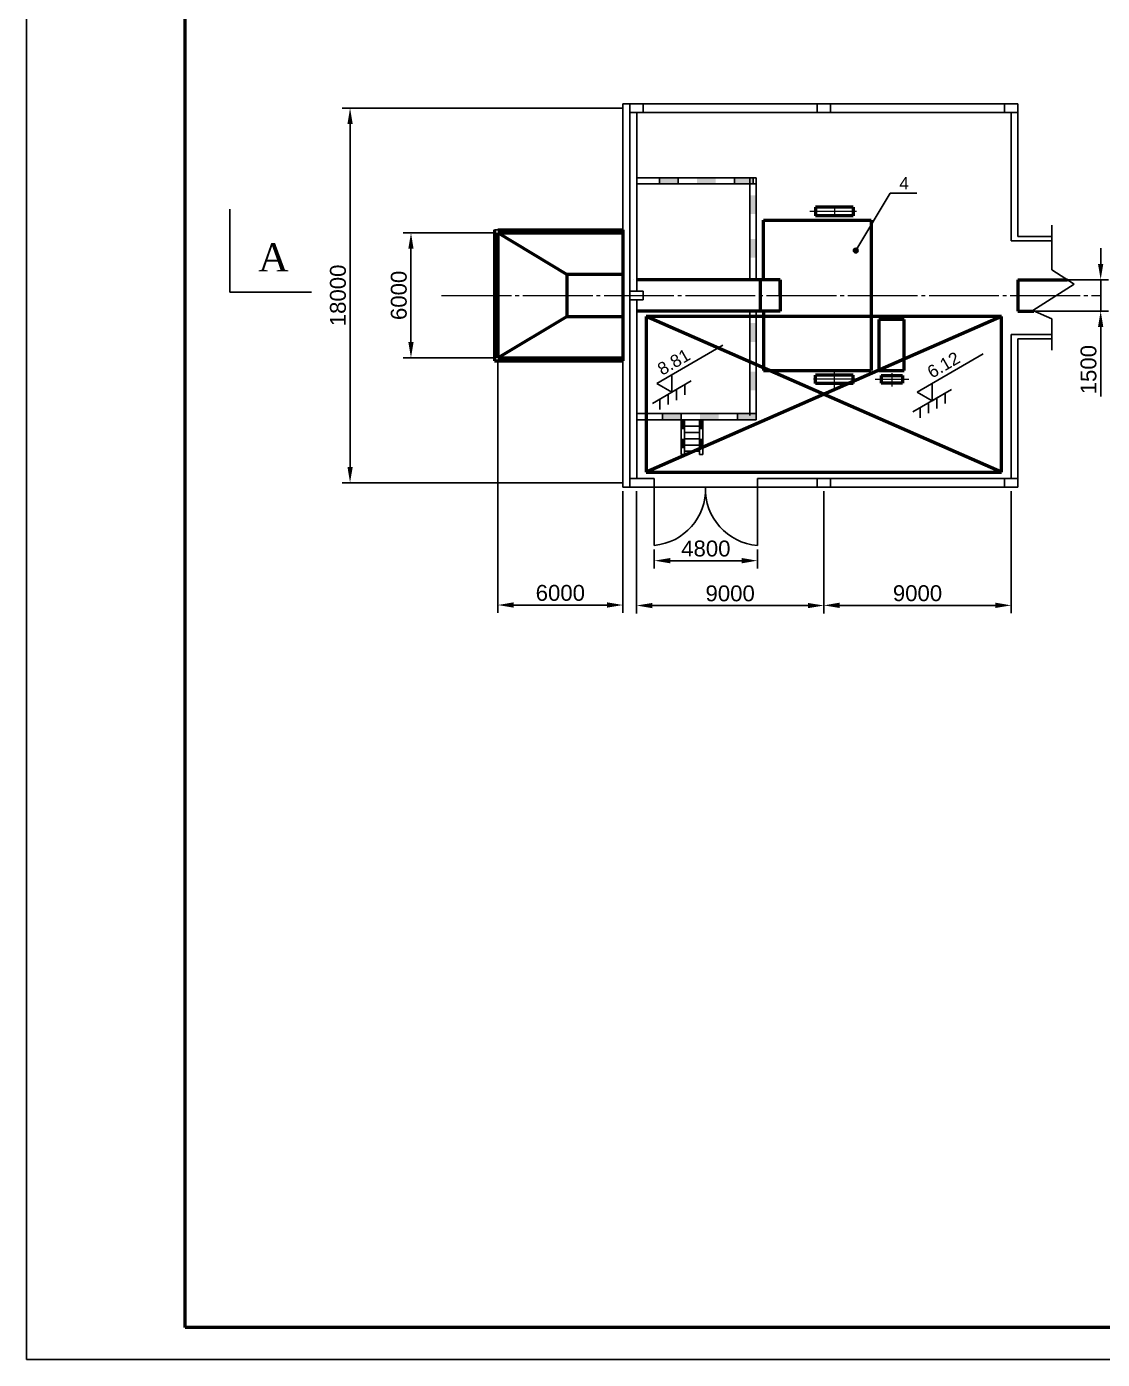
# Model space of a CAD drawing. Header units: millimetres. Extents: x 2523 to 3117, y 1356 to 1776.
# Drawn here: x 2523.3 to 2692.8, y 1355.7 to 1565.7 of the extents above; entities that cross this region are included whole.
import ezdxf

# ---------------------------------------------------------------- set-up
doc = ezdxf.new("R2010")
doc.units = ezdxf.units.MM
doc.linetypes.add('CENTER2', pattern=[28.575, 19.05, -3.175, 3.175, -3.175])
doc.linetypes.add('JIS_08_11', pattern=[12.8, 11, -0.6, 0.6, -0.6])
doc.layers.add('中心线', color=7, linetype='CENTER2', lineweight=9)
doc.layers.add('设备', color=7, linetype='Continuous', lineweight=50)
doc.layers.add('厂房', color=7, linetype='Continuous')
doc.layers.add('标注', color=7, linetype='Continuous')
doc.styles.get("Standard").update_dxf_attribs({"font": 'arial.ttf'})
doc.dimstyles.new('ISO-25', dxfattribs={"dimtxt": 2.5, "dimasz": 2.5, "dimexe": 1.25, "dimexo": 0.625, "dimtad": 1, "dimtxsty": 'Standard', "dimcen": 2.5, "dimadec": 0, "dimazin": 0, "dimtfac": 1, "dimtmove": 0, "dimatfit": 3, "dimfxl": 1, "dimarcsym": 0})

# ---------------------------------------------------------------- blocks, each defined once
blk = doc.blocks.new('*D47')
at = {"layer": 'Defpoints', "color": 0, "transparency": 16777216}
for p in [(2597.51, 1533.23), (2583.84, 1513.55), (2597.51, 1513.55)]:
    blk.add_point(p, dxfattribs=at)
at = {"layer": '标注', "color": 0, "lineweight": -2, "transparency": 16777216}
for p, q in [((2596.89, 1533.23), (2582.59, 1533.23)), ((2583.84, 1530.73), (2583.84, 1516.05)), ((2596.89, 1513.55), (2582.59, 1513.55))]:
    blk.add_line(p, q, dxfattribs=at)
at = {"layer": '标注', "color": 0, "transparency": 16777216}
for points in [[(2583.42, 1530.73), (2584.25, 1530.73), (2583.84, 1533.23)], [(2583.42, 1516.05), (2584.25, 1516.05), (2583.84, 1513.55)]]:
    blk.add_solid(points, dxfattribs=at)
at = {"layer": '标注', "color": 0, "transparency": 16777216, "insert": (2581.93, 1523.39), "char_height": 2.5, "attachment_point": 5, "rotation": 90}
blk.add_mtext('6000', dxfattribs=at)
blk = doc.blocks.new('*U12')
at = {"layer": '中心线', "color": 0, "linetype": 'JIS_08_11', "transparency": 16777216}
blk.add_line((-50.62, 0), (53.08, 0), dxfattribs=at)
blk = doc.blocks.new('*D33')
at = {"layer": 'Defpoints', "color": 0, "transparency": 16777216}
for p in [(2574.24, 1552.91), (2617.84, 1552.91), (2617.85, 1493.87)]:
    blk.add_point(p, dxfattribs=at)
at = {"layer": '标注', "color": 0, "lineweight": -2, "transparency": 16777216}
for p, q in [((2617.21, 1552.91), (2572.99, 1552.91)), ((2574.24, 1496.37), (2574.24, 1550.41)), ((2617.23, 1493.87), (2572.99, 1493.87))]:
    blk.add_line(p, q, dxfattribs=at)
at = {"layer": '标注', "color": 0, "transparency": 16777216}
for points in [[(2573.83, 1550.41), (2574.66, 1550.41), (2574.24, 1552.91)], [(2573.83, 1496.37), (2574.66, 1496.37), (2574.24, 1493.87)]]:
    blk.add_solid(points, dxfattribs=at)
at = {"layer": '标注', "color": 0, "transparency": 16777216, "insert": (2572.34, 1523.39), "char_height": 2.5, "attachment_point": 5, "rotation": 90}
blk.add_mtext('18000', dxfattribs=at)
blk = doc.blocks.new('*D48')
at = {"layer": 'Defpoints', "color": 0, "transparency": 16777216}
for p in [(2597.51, 1513.55), (2617.24, 1493.18), (2617.24, 1474.6)]:
    blk.add_point(p, dxfattribs=at)
at = {"layer": '标注', "color": 0, "lineweight": -2, "transparency": 16777216}
for p, q in [((2597.51, 1512.92), (2597.51, 1473.35)), ((2617.24, 1492.55), (2617.24, 1473.35)), ((2600.01, 1474.6), (2614.74, 1474.6))]:
    blk.add_line(p, q, dxfattribs=at)
at = {"layer": '标注', "color": 0, "transparency": 16777216}
for points in [[(2600.01, 1475.02), (2600.01, 1474.19), (2597.51, 1474.6)], [(2614.74, 1475.02), (2614.74, 1474.19), (2617.24, 1474.6)]]:
    blk.add_solid(points, dxfattribs=at)
at = {"layer": '标注', "color": 0, "transparency": 16777216, "insert": (2607.37, 1476.5), "char_height": 2.5, "attachment_point": 5}
blk.add_mtext('6000', dxfattribs=at)
blk = doc.blocks.new('*D34')
at = {"layer": 'Defpoints', "color": 0, "transparency": 16777216}
for p in [(2619.37, 1493.18), (2648.89, 1493.18), (2648.89, 1474.52)]:
    blk.add_point(p, dxfattribs=at)
at = {"layer": '标注', "color": 0, "lineweight": -2, "transparency": 16777216}
for p, q in [((2619.37, 1492.55), (2619.37, 1473.27)), ((2648.89, 1492.55), (2648.89, 1473.27)), ((2621.87, 1474.52), (2646.39, 1474.52))]:
    blk.add_line(p, q, dxfattribs=at)
at = {"layer": '标注', "color": 0, "transparency": 16777216}
for points in [[(2621.87, 1474.93), (2621.87, 1474.1), (2619.37, 1474.52)], [(2646.39, 1474.93), (2646.39, 1474.1), (2648.89, 1474.52)]]:
    blk.add_solid(points, dxfattribs=at)
at = {"layer": '标注', "color": 0, "transparency": 16777216, "insert": (2634.13, 1476.42), "char_height": 2.5, "attachment_point": 5}
blk.add_mtext('9000', dxfattribs=at)
blk = doc.blocks.new('*D35')
at = {"layer": 'Defpoints', "color": 0, "transparency": 16777216}
for p in [(2648.89, 1493.18), (2678.41, 1493.18), (2678.41, 1474.55)]:
    blk.add_point(p, dxfattribs=at)
at = {"layer": '标注', "color": 0, "lineweight": -2, "transparency": 16777216}
for p, q in [((2648.89, 1492.55), (2648.89, 1473.3)), ((2678.41, 1492.55), (2678.41, 1473.3)), ((2651.39, 1474.55), (2675.91, 1474.55))]:
    blk.add_line(p, q, dxfattribs=at)
at = {"layer": '标注', "color": 0, "transparency": 16777216}
for points in [[(2651.39, 1474.97), (2651.39, 1474.13), (2648.89, 1474.55)], [(2675.91, 1474.97), (2675.91, 1474.13), (2678.41, 1474.55)]]:
    blk.add_solid(points, dxfattribs=at)
at = {"layer": '标注', "color": 0, "transparency": 16777216, "insert": (2663.65, 1476.45), "char_height": 2.5, "attachment_point": 5}
blk.add_mtext('9000', dxfattribs=at)
blk = doc.blocks.new('*D49')
at = {"layer": 'Defpoints', "color": 0, "transparency": 16777216}
for p in [(2683.36, 1525.85), (2680.71, 1520.93), (2692.51, 1520.93)]:
    blk.add_point(p, dxfattribs=at)
at = {"layer": '厂房', "color": 0, "lineweight": -2, "transparency": 16777216}
for p, q in [((2692.51, 1528.35), (2692.51, 1530.85)), ((2683.99, 1525.85), (2693.76, 1525.85)), ((2692.51, 1525.85), (2692.51, 1520.93)), ((2681.33, 1520.93), (2693.76, 1520.93)), ((2692.51, 1518.43), (2692.51, 1507.46))]:
    blk.add_line(p, q, dxfattribs=at)
at = {"layer": '厂房', "color": 0, "transparency": 16777216}
for points in [[(2692.09, 1528.35), (2692.92, 1528.35), (2692.51, 1525.85)], [(2692.09, 1518.43), (2692.92, 1518.43), (2692.51, 1520.93)]]:
    blk.add_solid(points, dxfattribs=at)
at = {"layer": '厂房', "color": 0, "transparency": 16777216, "insert": (2690.6, 1511.69), "char_height": 2.5, "attachment_point": 5, "rotation": 90}
blk.add_mtext('1500', dxfattribs=at)
blk = doc.blocks.new('*U11')
at = {"layer": '中心线', "color": 0, "linetype": 'CENTER2', "transparency": 16777216}
blk.add_line((0, 0.84), (0, -0.89), dxfattribs=at)
blk = doc.blocks.new('*U1')
at = {"layer": '中心线', "color": 0, "linetype": 'CENTER2', "transparency": 16777216}
blk.add_line((3.47, 0), (-3.87, 0), dxfattribs=at)
blk = doc.blocks.new('*U2')
at = {"layer": '中心线', "color": 0, "linetype": 'CENTER2', "transparency": 16777216}
blk.add_line((0, 0.98), (0, -1.14), dxfattribs=at)
blk = doc.blocks.new('*U3')
at = {"layer": '中心线', "color": 0, "linetype": 'CENTER2', "transparency": 16777216}
blk.add_line((-2.6, 0), (2.7, 0), dxfattribs=at)
blk = doc.blocks.new('*U4')
at = {"layer": '中心线', "color": 0, "linetype": 'CENTER2', "transparency": 16777216}
blk.add_line((3.96, 0), (-3.29, 0), dxfattribs=at)
blk = doc.blocks.new('*U5')
at = {"layer": '中心线', "color": 0, "linetype": 'CENTER2', "transparency": 16777216}
blk.add_line((0, -1.48), (0, 1.11), dxfattribs=at)
blk = doc.blocks.new('*D55')
at = {"layer": 'Defpoints', "color": 0, "transparency": 16777216}
for p in [(2622.18, 1484), (2638.43, 1484), (2638.43, 1481.59)]:
    blk.add_point(p, dxfattribs=at)
at = {"layer": '标注', "color": 0, "lineweight": -2, "transparency": 16777216}
for p, q in [((2622.18, 1483.37), (2622.18, 1480.34)), ((2638.43, 1483.37), (2638.43, 1480.34)), ((2624.68, 1481.59), (2635.93, 1481.59))]:
    blk.add_line(p, q, dxfattribs=at)
at = {"layer": '标注', "color": 0, "transparency": 16777216}
for points in [[(2624.68, 1482.01), (2624.68, 1481.17), (2622.18, 1481.59)], [(2635.93, 1482.01), (2635.93, 1481.17), (2638.43, 1481.59)]]:
    blk.add_solid(points, dxfattribs=at)
at = {"layer": '标注', "color": 0, "transparency": 16777216, "insert": (2630.3, 1483.49), "char_height": 2.5, "attachment_point": 5}
blk.add_mtext('4800', dxfattribs=at)

msp = doc.modelspace()

# ---------------------------------------------------------------- hatches: boundary and pattern name
at = {"layer": '厂房', "lineweight": -3, "true_color": 0x000000}
for points in [[(2622.986, 1541.936), (2625.938, 1541.936), (2625.938, 1540.952), (2622.986, 1540.952)], [(2628.89, 1541.936), (2631.842, 1541.936), (2631.842, 1540.952), (2628.89, 1540.952)], [(2634.795, 1541.936), (2637.747, 1541.936), (2637.747, 1540.952), (2634.795, 1540.952)], [(2638.239, 1539.167), (2638.239, 1536.215), (2637.255, 1536.215), (2637.255, 1539.167)], [(2638.239, 1532.279), (2638.239, 1529.326), (2637.255, 1529.326), (2637.255, 1532.279)], [(2638.239, 1519.021), (2638.239, 1516.069), (2637.255, 1516.069), (2637.255, 1519.021)], [(2638.239, 1511.375), (2638.239, 1508.423), (2637.255, 1508.423), (2637.255, 1511.375)], [(2623.478, 1504.767), (2626.43, 1504.767), (2626.43, 1503.783), (2623.478, 1503.783)], [(2626.43, 1502.294), (2626.43, 1503.783), (2626.926, 1503.783), (2626.926, 1502.294)], [(2629.303, 1502.294), (2629.303, 1503.783), (2629.8, 1503.783), (2629.8, 1502.294)], [(2629.382, 1504.767), (2632.334, 1504.767), (2632.334, 1503.783), (2629.382, 1503.783)], [(2635.287, 1504.767), (2638.239, 1504.767), (2638.239, 1503.783), (2635.287, 1503.783)], [(2626.43, 1499.316), (2626.43, 1500.805), (2626.926, 1500.805), (2626.926, 1499.316)], [(2629.303, 1499.316), (2629.303, 1500.805), (2629.8, 1500.805), (2629.8, 1499.316)]]:
    msp.add_hatch(color=18, dxfattribs=at).paths.add_polyline_path(points)
at = {"layer": '标注', "lineweight": -3, "true_color": 0x000000}
msp.add_hatch(color=18, dxfattribs=at).paths.add_polyline_path([(2654.282, 1530.448, 1), (2653.549, 1530.448, 1)])

# ---------------------------------------------------------------- linework, layer by layer
for p, q in [((2523.283, 1355.738), (2523.283, 1775.738)), ((3117.283, 1355.738), (2523.283, 1355.738))]:
    msp.add_line(p, q)
at = {"lineweight": 50}
for p, q in [((2548.283, 1360.738), (2548.283, 1770.738)), ((3112.283, 1360.738), (2548.283, 1360.738))]:
    msp.add_line(p, q, dxfattribs=at)
at = {"layer": '厂房', "color": 18, "lineweight": -3, "true_color": 0x000000}
for p, q in [((2617.235, 1553.599), (2617.235, 1493.177)), ((2617.235, 1553.599), (2679.446, 1553.599)), ((2618.335, 1553.599), (2618.335, 1493.177)), ((2618.335, 1552.221), (2679.446, 1552.221)), ((2621.435, 1553.599), (2619.368, 1553.599)), ((2619.417, 1552.221), (2619.417, 1524.077)), ((2649.924, 1553.599), (2647.857, 1553.599)), ((2678.413, 1553.599), (2676.346, 1553.599)), ((2678.413, 1552.221), (2678.413, 1531.998)), ((2679.446, 1553.599), (2679.446, 1532.687)), ((2619.417, 1541.936), (2631.842, 1541.936)), ((2622.986, 1540.952), (2622.986, 1541.936)), ((2622.986, 1541.936), (2625.938, 1541.936)), ((2622.986, 1541.936), (2622.986, 1540.952)), ((2625.938, 1540.952), (2625.938, 1541.936)), ((2625.938, 1541.936), (2625.938, 1540.952)), ((2628.89, 1541.936), (2631.842, 1541.936)), ((2631.842, 1541.936), (2638.239, 1541.936)), ((2634.795, 1540.952), (2634.795, 1541.936)), ((2634.795, 1541.936), (2637.747, 1541.936)), ((2634.795, 1541.936), (2634.795, 1540.952)), ((2637.255, 1541.936), (2637.255, 1529.292)), ((2637.255, 1541.936), (2637.255, 1539.167)), ((2637.747, 1540.952), (2637.747, 1541.936)), ((2637.747, 1541.936), (2637.747, 1540.952)), ((2638.239, 1541.936), (2638.239, 1540.151)), ((2638.239, 1541.655), (2638.239, 1529.292)), ((2619.417, 1540.952), (2631.842, 1540.952)), ((2625.938, 1540.952), (2622.986, 1540.952)), ((2631.842, 1540.952), (2628.89, 1540.952)), ((2630.858, 1540.952), (2638.239, 1540.952)), ((2637.747, 1540.952), (2634.795, 1540.952)), ((2637.255, 1533.228), (2637.255, 1536.181)), ((2637.255, 1536.181), (2637.255, 1525.848)), ((2638.239, 1536.181), (2638.239, 1533.228)), ((2638.239, 1535.197), (2638.239, 1525.848)), ((2638.239, 1534.213), (2638.239, 1535.197)), ((2638.239, 1535.197), (2638.239, 1534.213)), ((2619.417, 1522.699), (2619.417, 1494.554)), ((2637.255, 1520.928), (2637.255, 1514.362)), ((2638.239, 1520.928), (2638.239, 1515.346)), ((2637.255, 1516.069), (2637.255, 1517.483)), ((2638.239, 1517.483), (2638.239, 1516.069)), ((2678.413, 1517.237), (2678.413, 1494.554)), ((2679.446, 1516.548), (2679.446, 1493.177)), ((2637.255, 1508.423), (2637.255, 1511.375)), ((2637.255, 1511.375), (2637.255, 1504.487)), ((2638.239, 1511.375), (2638.239, 1508.423)), ((2638.239, 1510.391), (2638.239, 1504.487)), ((2638.239, 1509.407), (2638.239, 1510.391)), ((2638.239, 1510.391), (2638.239, 1509.407)), ((2619.417, 1504.767), (2632.334, 1504.767)), ((2619.417, 1503.783), (2632.334, 1503.783)), ((2623.478, 1503.783), (2623.478, 1504.767)), ((2623.478, 1504.767), (2626.43, 1504.767)), ((2623.478, 1504.767), (2623.478, 1503.783)), ((2626.43, 1503.783), (2623.478, 1503.783)), ((2626.43, 1503.783), (2626.43, 1504.767)), ((2626.43, 1504.767), (2626.43, 1503.783)), ((2626.43, 1502.294), (2626.43, 1503.783)), ((2626.43, 1498.344), (2626.43, 1503.783)), ((2626.926, 1503.783), (2626.926, 1502.294)), ((2626.926, 1498.344), (2626.926, 1503.783)), ((2629.303, 1502.294), (2629.303, 1503.783)), ((2629.303, 1498.344), (2629.303, 1503.783)), ((2629.382, 1504.767), (2632.334, 1504.767)), ((2632.334, 1503.783), (2629.382, 1503.783)), ((2629.8, 1498.344), (2629.8, 1503.783)), ((2631.35, 1503.783), (2638.239, 1503.783)), ((2632.334, 1504.767), (2638.239, 1504.767)), ((2626.926, 1502.791), (2629.303, 1502.791)), ((2626.926, 1501.798), (2629.303, 1501.798)), ((2626.43, 1499.316), (2626.43, 1500.805)), ((2626.926, 1500.805), (2626.926, 1499.316)), ((2626.926, 1500.805), (2629.303, 1500.805)), ((2626.926, 1500.805), (2629.303, 1500.805)), ((2626.926, 1499.813), (2629.303, 1499.813)), ((2629.303, 1499.316), (2629.303, 1500.805)), ((2629.8, 1500.805), (2629.8, 1499.316)), ((2626.43, 1498.344), (2626.926, 1498.344)), ((2626.926, 1498.82), (2629.303, 1498.82)), ((2629.303, 1498.344), (2629.8, 1498.344)), ((2643.152, 1493.177), (2679.446, 1493.177)), ((2644.136, 1494.554), (2677.379, 1494.554)), ((2649.924, 1494.554), (2647.857, 1494.554)), ((2679.446, 1494.554), (2676.346, 1494.554))]:
    msp.add_line(p, q, dxfattribs=at)
at = {"layer": '厂房', "color": 18, "lineweight": -3, "ltscale": 50, "true_color": 0x000000}
for p, q in [((2618.335, 1553.599), (2620.402, 1553.599)), ((2620.402, 1552.221), (2618.335, 1552.221)), ((2620.402, 1553.599), (2620.402, 1552.221)), ((2647.857, 1553.599), (2647.857, 1552.221)), ((2649.924, 1553.599), (2649.924, 1552.221)), ((2677.379, 1553.599), (2679.446, 1553.599)), ((2677.379, 1552.221), (2677.379, 1553.599)), ((2679.446, 1552.221), (2677.379, 1552.221)), ((2679.446, 1553.599), (2679.446, 1552.221)), ((2679.446, 1553.599), (2679.446, 1552.221)), ((2638.239, 1540.151), (2638.239, 1536.181)), ((2637.255, 1539.167), (2637.255, 1536.181)), ((2684.826, 1532.687), (2684.826, 1534.438)), ((2678.413, 1531.998), (2684.826, 1531.998)), ((2684.826, 1532.687), (2684.826, 1527.409)), ((2684.826, 1527.409), (2688.353, 1525.162)), ((2688.353, 1525.162), (2681.81, 1520.996)), ((2618.335, 1524.077), (2620.402, 1524.077)), ((2618.335, 1522.699), (2618.335, 1524.077)), ((2620.402, 1522.699), (2618.335, 1522.699)), ((2620.402, 1524.077), (2620.402, 1522.699)), ((2681.81, 1520.996), (2684.826, 1519.704)), ((2684.826, 1519.704), (2684.826, 1516.548)), ((2678.413, 1517.237), (2684.826, 1517.237)), ((2684.826, 1516.548), (2684.826, 1514.777)), ((2637.255, 1514.362), (2637.255, 1511.375)), ((2638.239, 1515.346), (2638.239, 1511.375)), ((2620.402, 1493.177), (2617.235, 1493.177)), ((2618.335, 1494.554), (2622.168, 1494.554)), ((2620.402, 1493.177), (2643.152, 1493.177)), ((2622.177, 1494.554), (2622.177, 1483.997)), ((2643.152, 1494.554), (2644.136, 1494.554)), ((2647.857, 1494.554), (2647.857, 1493.177)), ((2649.924, 1494.554), (2649.924, 1493.177)), ((2677.379, 1493.177), (2677.379, 1494.554)), ((2679.446, 1494.554), (2679.446, 1493.177)), ((2679.446, 1494.554), (2679.446, 1493.177))]:
    msp.add_line(p, q, dxfattribs=at)
at = {"layer": '厂房', "color": 18, "lineweight": -3, "ltscale": 100, "true_color": 0x000000}
for p, q in [((2678.413, 1531.998), (2684.826, 1531.999)), ((2679.446, 1532.687), (2684.826, 1532.687)), ((2678.413, 1517.237), (2684.826, 1517.237)), ((2679.446, 1516.548), (2684.826, 1516.548))]:
    msp.add_line(p, q, dxfattribs=at)
at = {"layer": '厂房', "color": 18, "linetype": 'ByBlock', "lineweight": -3, "true_color": 0x000000}
for p, q in [((2638.427, 1494.554), (2643.152, 1494.554)), ((2638.427, 1483.997), (2638.427, 1494.554))]:
    msp.add_line(p, q, dxfattribs=at)
at = {"layer": '厂房', "color": 18, "lineweight": -3, "ltscale": 50, "true_color": 0x000000}
for centre, radius, start, end in [((2621.367, 1492.842), 8.882, 275.23254, 2.16027), ((2639.088, 1492.824), 8.852, 177.71937, 265.71867)]:
    msp.add_arc(centre, radius, start, end, dxfattribs=at)
at = {"layer": '标注', "color": 18, "lineweight": -3, "true_color": 0x000000}
for p, q in [((2654.094, 1530.747), (2659.321, 1539.508)), ((2659.321, 1539.508), (2663.537, 1539.508)), ((2555.281, 1523.918), (2555.281, 1536.952)), ((2568.172, 1523.918), (2555.281, 1523.918)), ((2632.991, 1515.526), (2622.578, 1509.514)), ((2674.013, 1514.175), (2663.599, 1508.163)), ((2628.007, 1509.917), (2621.88, 1506.379)), ((2624.943, 1510.88), (2624.943, 1508.148)), ((2622.578, 1509.514), (2624.943, 1508.148)), ((2624.342, 1507.801), (2624.342, 1506.189)), ((2624.943, 1508.148), (2626.359, 1508.965)), ((2625.654, 1508.51), (2625.654, 1506.899)), ((2626.966, 1509.316), (2626.966, 1507.705)), ((2669.029, 1508.565), (2662.902, 1505.028)), ((2663.599, 1508.163), (2665.965, 1506.797)), ((2665.965, 1509.529), (2665.965, 1506.797)), ((2667.988, 1507.965), (2667.988, 1506.353)), ((2623.03, 1507.043), (2623.03, 1505.432)), ((2665.364, 1506.45), (2665.364, 1504.838)), ((2665.965, 1506.797), (2667.381, 1507.614)), ((2666.676, 1507.159), (2666.676, 1505.548))]:
    msp.add_line(p, q, dxfattribs=at)
msp.add_circle((2653.915, 1530.448), 0.366, dxfattribs=at)
msp.add_point((2654.094, 1530.747), dxfattribs=at)
msp.add_point((2654.094, 1530.747), dxfattribs=at)
msp.add_point((2654.094, 1530.747), dxfattribs=at)
msp.add_point((2654.094, 1530.747), dxfattribs=at)
at = {"layer": '设备', "color": 18, "lineweight": -3, "ltscale": 50, "true_color": 0x000000}
for p, q in [((2618.335, 1553.599), (2618.335, 1552.221)), ((2618.335, 1552.221), (2618.335, 1553.599))]:
    msp.add_line(p, q, dxfattribs=at)
at = {"layer": '设备', "color": 18, "lineweight": 50, "ltscale": 100, "true_color": 0x000000}
for p, q in [((2653.526, 1537.269), (2647.595, 1537.269)), ((2653.526, 1537.269), (2653.526, 1535.946)), ((2653.526, 1535.946), (2647.595, 1535.946)), ((2653.526, 1510.829), (2647.595, 1510.829)), ((2647.595, 1509.506), (2647.595, 1510.829)), ((2653.526, 1509.506), (2653.526, 1510.829)), ((2657.919, 1510.75), (2661.279, 1510.75)), ((2661.279, 1510.75), (2661.279, 1509.585)), ((2653.526, 1509.506), (2647.595, 1509.506)), ((2661.279, 1509.585), (2657.919, 1509.585))]:
    msp.add_line(p, q, dxfattribs=at)
at = {"layer": '设备', "color": 18, "ltscale": 100, "true_color": 0x000000}
msp.add_line((2647.595, 1537.269), (2647.595, 1535.946), dxfattribs=at)
at = {"layer": '设备', "color": 18, "lineweight": 50, "true_color": 0x000000}
for p, q in [((2639.383, 1525.848), (2639.383, 1535.226)), ((2639.383, 1535.226), (2656.344, 1535.226)), ((2656.344, 1535.226), (2656.344, 1511.549)), ((2638.845, 1525.848), (2638.845, 1520.928)), ((2642.015, 1525.848), (2642.015, 1520.928)), ((2639.383, 1520.928), (2639.383, 1511.549)), ((2661.55, 1519.578), (2657.563, 1519.578)), ((2657.563, 1519.578), (2657.563, 1511.549)), ((2661.55, 1511.549), (2661.55, 1519.578)), ((2639.383, 1511.549), (2656.344, 1511.549)), ((2657.563, 1511.549), (2661.55, 1511.549)), ((2657.919, 1510.75), (2657.919, 1509.585))]:
    msp.add_line(p, q, dxfattribs=at)
at = {"layer": '设备', "color": 18, "linetype": 'ByBlock', "lineweight": -3, "true_color": 0x000000}
for p, q in [((2597.512, 1533.72), (2597.02, 1533.72)), ((2617.235, 1523.388), (2617.235, 1526.709)), ((2618.864, 1525.848), (2618.864, 1525.848)), ((2597.512, 1523.388), (2597.512, 1513.547)), ((2642.015, 1523.388), (2642.015, 1520.928)), ((2642.015, 1523.388), (2642.015, 1520.928))]:
    msp.add_line(p, q, dxfattribs=at)
at = {"layer": '设备', "color": 18, "true_color": 0x000000}
for p, q in [((2597.02, 1533.72), (2597.02, 1513.055)), ((2597.512, 1533.72), (2617.235, 1533.72)), ((2597.512, 1523.388), (2597.512, 1533.228)), ((2597.512, 1533.228), (2617.235, 1533.228)), ((2597.512, 1533.228), (2597.512, 1513.547)), ((2608.379, 1526.709), (2597.512, 1533.228)), ((2597.512, 1533.228), (2597.512, 1513.547)), ((2617.235, 1526.709), (2608.379, 1526.709)), ((2608.379, 1526.709), (2608.379, 1520.066)), ((2597.512, 1513.547), (2608.379, 1520.066)), ((2608.379, 1520.066), (2617.235, 1520.066)), ((2597.02, 1513.055), (2617.235, 1513.055)), ((2597.512, 1513.547), (2617.235, 1513.547))]:
    msp.add_line(p, q, dxfattribs=at)
at = {"layer": '设备'}
msp.add_line((2617.235, 1533.72), (2617.235, 1513.055), dxfattribs=at)
at = {"layer": '设备', "color": 18, "linetype": 'ByBlock', "lineweight": 50, "true_color": 0x000000}
for p, q in [((2642.015, 1525.848), (2619.417, 1525.848)), ((2642.015, 1523.388), (2642.015, 1525.848)), ((2679.446, 1525.848), (2687.276, 1525.848)), ((2642.015, 1520.928), (2619.417, 1520.928)), ((2679.446, 1520.928), (2681.97, 1520.928))]:
    msp.add_line(p, q, dxfattribs=at)
at = {"layer": '设备', "lineweight": 50}
msp.add_line((2679.446, 1525.848), (2679.446, 1520.928), dxfattribs=at)
at = {"layer": '设备', "color": 18, "lineweight": 50, "ltscale": 50, "true_color": 0x000000}
for p, q in [((2676.886, 1520.043), (2620.895, 1520.043)), ((2620.895, 1520.043), (2620.895, 1495.545)), ((2676.886, 1495.545), (2620.895, 1520.043)), ((2676.886, 1520.043), (2620.895, 1495.545)), ((2676.886, 1495.545), (2676.886, 1520.043)), ((2620.895, 1495.545), (2676.886, 1495.545))]:
    msp.add_line(p, q, dxfattribs=at)
at = {"layer": '设备', "color": 18, "lineweight": -3, "true_color": 0x000000}
for p, q in [((2635.287, 1503.783), (2635.287, 1504.767)), ((2635.287, 1504.767), (2638.239, 1504.767)), ((2635.287, 1504.767), (2635.287, 1503.783)), ((2638.239, 1503.783), (2635.287, 1503.783)), ((2638.239, 1503.783), (2638.239, 1504.767)), ((2638.239, 1504.767), (2638.239, 1503.783)), ((2664.052, 1505.692), (2664.052, 1504.081))]:
    msp.add_line(p, q, dxfattribs=at)

# ---------------------------------------------------------------- block references
at = {"layer": '中心线', "linetype": 'CENTER2'}
for name, p in [('*U11', (2650.56, 1536.608)), ('*U1', (2650.56, 1536.608)), ('*U4', (2650.56, 1510.168)), ('*U5', (2650.56, 1510.168)), ('*U3', (2659.599, 1510.168)), ('*U2', (2659.599, 1510.168))]:
    msp.add_blockref(name, p, dxfattribs=at)
at = {"layer": '中心线', "linetype": 'JIS_08_11'}
msp.add_blockref('*U12', (2639.292, 1523.388), dxfattribs=at)

# ---------------------------------------------------------------- texts
at = {"layer": '标注', "color": 18, "lineweight": -3, "true_color": 0x000000, "attachment_point": 1}
for s, insert, char_height, width in [('4', (2660.78, 1542.053), 1.968, 3.81714), ('{\\fTimes New Roman|b0|i0|c238|p18;A}', (2559.758, 1531.589), 4.42833, 10.2365)]:
    msp.add_mtext(s, dxfattribs=dict(at, insert=insert, char_height=char_height, width=width))
at = {"layer": '标注', "color": 18, "lineweight": -3, "true_color": 0x000000, "char_height": 1.64012, "width": 13.64867, "attachment_point": 1, "rotation": 30}
for s, insert in [('{\\H1.2x;  8.81}', (2621.106, 1511.655)), ('{\\H1.2x; 6.12}', (2664.278, 1511.577))]:
    msp.add_mtext(s, dxfattribs=dict(at, insert=insert))

# ---------------------------------------------------------------- dimensions: what is measured, and where the dimension line sits
at = {"layer": '厂房'}
dim = msp.add_linear_dim(base=(2692.506, 1520.928), p1=(2683.361, 1525.848), p2=(2680.708, 1520.928), angle=90, text='1500', dimstyle='ISO-25', dxfattribs=at)
dim.commit()
dim.dimension.update_dxf_attribs({"geometry": '*D49', "text_midpoint": (2690.605, 1511.692)})
at = {"layer": '标注'}
dim = msp.add_linear_dim(base=(2574.242, 1552.91), p1=(2617.854, 1493.866), p2=(2617.838, 1552.91), angle=270, text='18000', dimstyle='ISO-25', dxfattribs=at)
dim.commit()
dim.dimension.update_dxf_attribs({"geometry": '*D33', "text_midpoint": (2574.242, 1523.388), "dimtype": 160})
dim = msp.add_linear_dim(base=(2583.836, 1513.547), p1=(2597.512, 1533.228), p2=(2597.512, 1513.547), angle=90, text='6000', dimstyle='ISO-25', dxfattribs=at)
dim.commit()
dim.dimension.update_dxf_attribs({"geometry": '*D47', "text_midpoint": (2581.935, 1523.388)})
for base, p1, p2, text, picture, middle in [((2617.235, 1474.602), (2597.512, 1513.547), (2617.235, 1493.177), '6000', '*D48', (2607.374, 1476.503)), ((2648.89, 1474.515), (2619.368, 1493.177), (2648.89, 1493.177), '9000', '*D34', (2634.129, 1476.417)), ((2678.413, 1474.551), (2648.89, 1493.177), (2678.413, 1493.177), '9000', '*D35', (2663.652, 1476.452)), ((2638.427, 1481.59), (2622.177, 1483.997), (2638.427, 1483.997), '4800', '*D55', (2630.302, 1483.491))]:
    dim = msp.add_linear_dim(base=base, p1=p1, p2=p2, text=text, dimstyle='ISO-25', dxfattribs=at)
    dim.commit()
    dim.dimension.update_dxf_attribs({"geometry": picture, "text_midpoint": middle})

doc.saveas('drawing.dxf')
